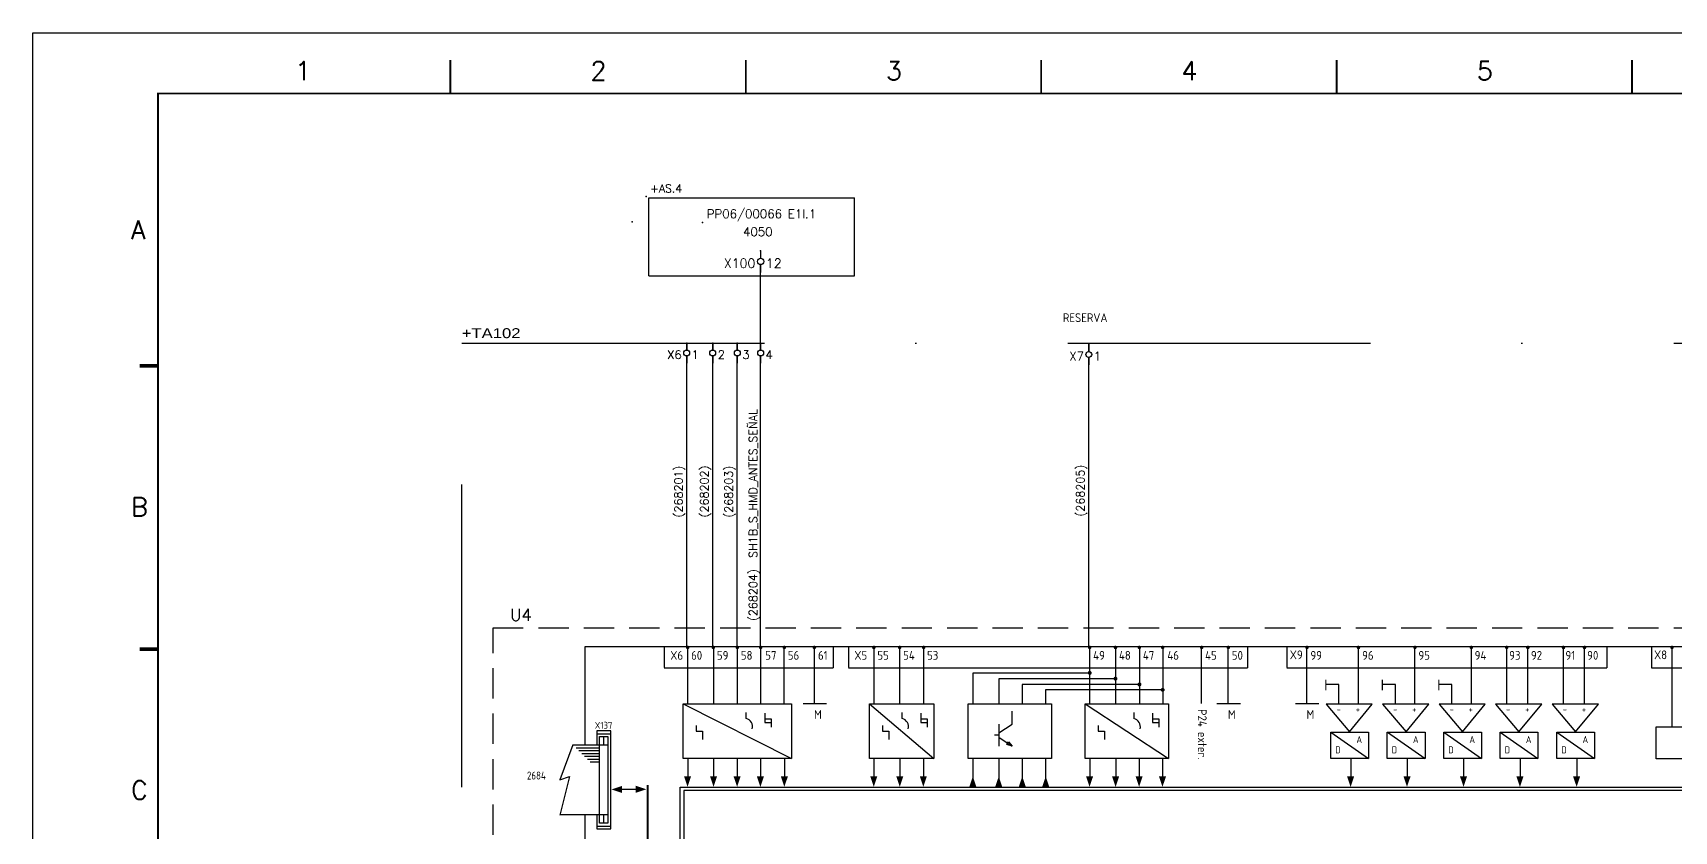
# Model space of a CAD drawing. Extents: x -25 to 1044, y -25744 to 292.
# Drawn here: x 252.2 to 523.3, y -12762.7 to -12630.8 of the extents above; entities that cross this region are included whole.
import ezdxf
from ezdxf.enums import TextEntityAlignment as Align

# ---------------------------------------------------------------- set-up
doc = ezdxf.new("R2010")
doc.units = 0
doc.header["$LTSCALE"] = 10
doc.header["$MEASUREMENT"] = 0
for name, pattern in [('DASHDOT', [1, 0.5, -0.25, 0, -0.25]), ('DASHED', [0.75, 0.5, -0.25]), ('LTY1', [0])]:
    doc.linetypes.add(name, pattern=pattern)
doc.layers.get('0').update_dxf_attribs({"linetype": 'CONTINUOUS'})
for name, color, linetype in [('1', 7, 'CONTINUOUS'), ('10', 5, 'CONTINUOUS'), ('2', 7, 'CONTINUOUS'), ('3', 8, 'CONTINUOUS'), ('8', 1, 'CONTINUOUS'), ('9', 6, 'CONTINUOUS'), ('ATRIBUTOS', 6, 'CONTINUOUS'), ('DIBUJO', 7, 'CONTINUOUS'), ('NODE', 7, 'CONTINUOUS')]:
    doc.layers.add(name, color=color, linetype=linetype)
doc.styles.add('DIN', font='DIN.shx', dxfattribs={"width": 0.85})
doc.styles.add('HELVETICA', font='HELV.SHX')
doc.styles.add('ISO', font='ISO')
doc.styles.add('ROMANS', font='romans')
doc.styles.get("Standard").update_dxf_attribs({"font": 'simplex'})

# ---------------------------------------------------------------- blocks, each defined once
blk = doc.blocks.new('ITEM')
at = {"layer": 'ATRIBUTOS', "style": 'HELVETICA', "width": 1.2}
blk.add_attdef('ITEM', (0, 1.25), '', height=2.5, dxfattribs=at)
blk = doc.blocks.new('NOD', base_point=(237.5, 170))
at = {"layer": 'NODE'}
blk.add_point((237.5, 170), dxfattribs=at)
blk = doc.blocks.new('PAGINA')
at = {"layer": '2'}
blk.add_blockref('NOD', (-1, -1), dxfattribs=at)
at = {"layer": '8', "style": 'ROMANS'}
blk.add_attdef('NPA', (0, -4.325), '', height=2, dxfattribs=at)
at = {"layer": '9', "style": 'ROMANS'}
blk.add_attdef('NP', (0, 0), '', height=2, dxfattribs=at)
blk = doc.blocks.new('$$PLD12C')
for p, q in [((0, 2.5), (0, 0.75)), ((0, -0.75), (0, -2.5))]:
    blk.add_line(p, q)
at = {"layer": '2'}
blk.add_circle((0, 0), 0.75, dxfattribs=at)
for p in [(0, 2.5), (0, -2.5)]:
    blk.add_blockref('NOD', p, dxfattribs=at)
at = {"layer": '8'}
blk.add_attdef('*A', (1.25, -1.5), '', height=2.15, dxfattribs=at)
at = {"layer": '9'}
blk.add_attdef('ID', text='', height=2.15, dxfattribs=at).set_placement((-1.25, -1.5), align=Align.RIGHT)
blk = doc.blocks.new('newcajec')
at = {"layer": '1'}
for points in [[(47.5, 272.5, 0.3, 0.3, 0), (47.5, 277.91, 0.3, 0.3, 0)], [(95.5, 272.5, 0.3, 0.3, 0), (95.5, 277.91, 0.3, 0.3, 0)], [(143.5, 272.5, 0.3, 0.3, 0), (143.5, 277.91, 0.3, 0.3, 0)], [(191.5, 272.5, 0.3, 0.3, 0), (191.5, 277.91, 0.3, 0.3, 0)], [(239.5, 272.5, 0.3, 0.3, 0), (239.5, 277.91, 0.3, 0.3, 0)], [(-2.99, 228.23, 0.6, 0.6, 0), (-0.18, 228.23, 0.6, 0.6, 0)], [(-2.99, 182.23, 0.6, 0.6, 0), (-0.18, 182.23, 0.6, 0.6, 0)]]:
    blk.add_lwpolyline(points, format="xyseb", dxfattribs=at)
at = {"layer": '1', "const_width": 0.3}
blk.add_lwpolyline([(0, 0), (0, 272.5), (383, 272.5), (383, 0)], close=True, dxfattribs=at)
at = {"layer": '1', "style": 'ROMANS'}
for s, p in [('1', (22.29, 274.68)), ('2', (70.29, 274.68)), ('3', (118.29, 274.68)), ('4', (166.29, 274.68)), ('5', (214.29, 274.68)), ('A', (-4.37, 248.84)), ('B', (-4.37, 203.84)), ('C', (-4.37, 157.84))]:
    blk.add_text(s, height=3, dxfattribs=at).set_placement(p)
at = {"layer": '10', "style": 'ROMANS'}
for tag, p in [('REV41', (3.5, 18.74)), ('REV43', (77.7, 18.74)), ('REV31', (3.5, 14.58)), ('REV33', (77.7, 14.58)), ('REV21', (3.5, 10.42)), ('REV23', (77.7, 10.42)), ('REV11', (3.5, 6.27)), ('REV13', (77.7, 6.27))]:
    blk.add_attdef(tag, text='', height=2.5, dxfattribs=at).set_placement(p, align=Align.MIDDLE)
for tag, p, height in [('REV42', (8, 17.49), 2.5), ('DOCUMENTTYPE', (216.43, 16.8), 2.5), ('NOTA', (305.32, 15.8), 3), ('SHEETNAME1', (100.5, 15.83), 2.5), ('DESIGNCHECK', (180.74, 14.83), 2.5), ('REV32', (8, 13.33), 2.5), ('SHEETNAME2', (100.5, 11.67), 2.5), ('OBJECT', (216.43, 12.4), 2.5), ('REV22', (8, 9.17), 2.5), ('ORDER', (305.32, 7.3), 4.5), ('SHEETNAME3', (100.5, 7.51), 2.5), ('DRAWINGCHECK', (180.53, 7.71), 2.5), ('CUSTOMER', (216.43, 8.08), 2.5), ('REV12', (8, 5.01), 2.5), ('SHEETNAME4', (100.5, 3.35), 2.5), ('DOCUMENT_ID', (305.32, 0.93), 4.4), ('USER', (180.63, 0.71), 2.5), ('DEPARTMENT', (271.93, 1.05), 2.5)]:
    blk.add_attdef(tag, p, '', height=height, dxfattribs=at)
for tag, width, p, p2 in [('REV44', 1.221199, (84.53, 17.49), (98.48, 17.49)), ('REV34', 1.221199, (84.53, 13.33), (98.48, 13.33)), ('REV24', 1.221199, (84.53, 9.17), (98.48, 9.17)), ('REV14', 1.221199, (84.53, 5.01), (98.48, 5.01)), ('CREATED2', 7.039915, (282.71, 1.05), (301.14, 1.05))]:
    blk.add_attdef(tag, text='', height=2.5, dxfattribs=dict(at, width=width)).set_placement(p, p2, align=Align.FIT)
for tag, p in [('SHEET', (382, 7.43)), ('NEXTSHEET', (382, 0.5))]:
    blk.add_attdef(tag, text='', height=2.5, dxfattribs=at).set_placement(p, align=Align.RIGHT)

msp = doc.modelspace()

# ---------------------------------------------------------------- linework, layer by layer
at = {"linetype": 'DASHED'}
for p, q in [((328.2, -12729.06), (623.33, -12729.06)), ((328.2, -12800.75), (328.2, -12729.06))]:
    msp.add_line(p, q, dxfattribs=at)
for p, q in [((608.79, -12732.24), (343.38, -12732.24)), ((360.34, -12732.32), (360.34, -12741.57)), ((364.6, -12732.32), (364.6, -12741.57)), ((368.55, -12732.32), (368.55, -12741.57)), ((372.4, -12732.32), (372.4, -12741.57)), ((376.31, -12741.59), (376.31, -12732.32)), ((381.29, -12741.59), (381.29, -12732.32)), ((391.1, -12732.32), (391.1, -12741.57)), ((395.36, -12732.32), (395.36, -12741.57)), ((399.31, -12732.32), (399.31, -12741.57)), ((426.74, -12732.32), (426.74, -12741.57)), ((431, -12732.32), (431, -12741.57)), ((434.96, -12732.32), (434.96, -12741.57)), ((438.81, -12732.32), (438.81, -12741.57)), ((445.23, -12741.59), (445.23, -12732.32)), ((449.64, -12741.59), (449.64, -12732.32)), ((462.62, -12741.59), (462.62, -12732.32)), ((471.13, -12741.59), (471.13, -12732.32)), ((480.46, -12741.59), (480.46, -12732.32)), ((489.79, -12741.59), (489.79, -12732.32)), ((495.63, -12741.59), (495.63, -12732.32)), ((499.11, -12741.59), (499.11, -12732.32)), ((504.99, -12741.59), (504.99, -12732.32)), ((508.47, -12741.59), (508.47, -12732.32)), ((522.94, -12745.3), (522.94, -12732.32)), ((407.44, -12736.55), (407.44, -12741.57)), ((411.73, -12737.49), (411.73, -12741.57)), ((415.62, -12738.45), (415.62, -12741.57)), ((419.47, -12739.32), (419.47, -12741.57)), ((473.42, -12741.68), (465.79, -12741.68)), ((465.79, -12741.68), (469.68, -12746.26)), ((469.68, -12746.26), (473.42, -12741.68)), ((482.75, -12741.68), (475.12, -12741.68)), ((475.12, -12741.68), (479, -12746.26)), ((479, -12746.26), (482.75, -12741.68)), ((492.07, -12741.68), (484.44, -12741.68)), ((484.44, -12741.68), (488.33, -12746.26)), ((488.33, -12746.26), (492.07, -12741.68)), ((501.4, -12741.68), (493.77, -12741.68)), ((493.77, -12741.68), (497.65, -12746.26)), ((497.65, -12746.26), (501.4, -12741.68)), ((510.76, -12741.68), (503.13, -12741.68)), ((503.13, -12741.68), (507.01, -12746.26)), ((507.01, -12746.26), (510.76, -12741.68)), ((345.33, -12746.1), (345.33, -12748.41)), ((347.64, -12746.1), (345.33, -12746.1)), ((347.64, -12762.29), (347.64, -12746.1)), ((341.36, -12748.41), (347.2, -12748.41)), ((345.8, -12748.95), (341.93, -12748.95)), ((345.33, -12746.57), (347.64, -12746.57)), ((345.79, -12761.36), (345.79, -12747.03)), ((345.79, -12747.03), (347.18, -12747.03)), ((347.18, -12747.03), (347.18, -12761.36)), ((345.77, -12749.41), (342.39, -12749.41)), ((345.73, -12749.88), (342.85, -12749.88)), ((345.69, -12750.34), (343.31, -12750.34)), ((345.66, -12750.8), (343.78, -12750.8)), ((345.62, -12751.26), (344.24, -12751.26)), ((360.35, -12750.67), (360.35, -12754.09)), ((364.64, -12750.67), (364.64, -12754.09)), ((368.53, -12750.67), (368.53, -12754.09)), ((372.38, -12750.67), (372.38, -12754.09)), ((376.34, -12750.67), (376.34, -12754.09)), ((391.11, -12750.67), (391.11, -12754.09)), ((395.41, -12750.67), (395.41, -12754.09)), ((399.29, -12750.67), (399.29, -12754.09)), ((407.44, -12750.67), (407.44, -12754.09)), ((411.73, -12750.67), (411.73, -12754.09)), ((415.62, -12750.67), (415.62, -12754.09)), ((419.47, -12750.67), (419.47, -12754.09)), ((426.75, -12750.67), (426.75, -12754.09)), ((431.05, -12750.67), (431.05, -12754.09)), ((434.93, -12750.67), (434.93, -12754.09)), ((438.79, -12750.67), (438.79, -12754.09)), ((469.86, -12750.67), (469.86, -12754.09)), ((479.18, -12750.67), (479.18, -12754.09)), ((488.51, -12750.67), (488.51, -12754.09)), ((497.83, -12750.67), (497.83, -12754.09)), ((507.2, -12750.67), (507.2, -12754.09)), ((339.24, -12759.93), (347.2, -12759.93)), ((345.33, -12759.98), (345.33, -12762.29)), ((345.33, -12761.83), (347.64, -12761.83)), ((345.33, -12762.29), (347.64, -12762.29)), ((347.18, -12761.36), (345.79, -12761.36))]:
    msp.add_line(p, q)
at = {"color": 3}
for p, q in [((356.45, -12732.32), (356.45, -12735.63)), ((384.38, -12732.32), (384.38, -12735.67)), ((386.89, -12732.32), (386.89, -12735.63)), ((452.8, -12732.32), (452.8, -12735.67)), ((459.33, -12732.32), (459.33, -12735.63)), ((512.15, -12732.32), (512.15, -12735.67)), ((519.53, -12732.32), (519.53, -12735.67)), ((356.45, -12735.67), (379.4, -12735.67)), ((378.98, -12735.67), (384.38, -12735.67)), ((386.89, -12735.67), (403.61, -12735.67)), ((400.49, -12735.67), (442.57, -12735.67)), ((440.55, -12735.67), (449.03, -12735.67)), ((448.18, -12735.67), (452.8, -12735.67)), ((459.33, -12735.67), (486.99, -12735.67)), ((484.98, -12735.67), (493.45, -12735.67)), ((492.6, -12735.67), (512.15, -12735.67)), ((519.53, -12735.67), (535.47, -12735.67)), ((359.12, -12755.37), (584.62, -12755.37)), ((359.12, -12772.58), (359.12, -12755.37)), ((584.04, -12755.95), (359.7, -12755.95)), ((359.7, -12755.95), (359.7, -12772))]:
    msp.add_line(p, q, dxfattribs=at)
at = {"linetype": 'LTY1'}
for p, q in [((413.92, -12744.99), (413.92, -12742.85)), ((411.75, -12744.99), (411.75, -12748.61)), ((411.75, -12746.44), (413.92, -12744.99)), ((411.75, -12746.81), (411.03, -12746.81)), ((411.75, -12747.16), (413.92, -12748.61)), ((413.05, -12748.32), (413.34, -12747.88)), ((413.92, -12748.61), (413.05, -12748.32)), ((413.34, -12747.88), (413.92, -12748.61))]:
    msp.add_line(p, q, dxfattribs=at)
at = {"linetype": 'Continuous'}
for p, q in [((341.36, -12748.41), (339.26, -12754.2)), ((340.81, -12753.62), (339.26, -12759.99)), ((339.26, -12754.2), (340.81, -12753.62))]:
    msp.add_line(p, q, dxfattribs=at)
for points in [[(360.19, -12732.32, 0.289, 0.289, 1), (360.48, -12732.32, 0.289, 0.289, 1)], [(364.45, -12732.32, 0.289, 0.289, 1), (364.74, -12732.32, 0.289, 0.289, 1)], [(368.41, -12732.32, 0.289, 0.289, 1), (368.7, -12732.32, 0.289, 0.289, 1)], [(372.26, -12732.32, 0.289, 0.289, 1), (372.55, -12732.32, 0.289, 0.289, 1)], [(376.16, -12732.32, 0.289, 0.289, 1), (376.45, -12732.32, 0.289, 0.289, 1)], [(381.14, -12732.32, 0.289, 0.289, 1), (381.43, -12732.32, 0.289, 0.289, 1)], [(390.96, -12732.32, 0.289, 0.289, 1), (391.25, -12732.32, 0.289, 0.289, 1)], [(395.21, -12732.32, 0.289, 0.289, 1), (395.5, -12732.32, 0.289, 0.289, 1)], [(399.17, -12732.32, 0.289, 0.289, 1), (399.46, -12732.32, 0.289, 0.289, 1)], [(426.6, -12732.32, 0.289, 0.289, 1), (426.89, -12732.32, 0.289, 0.289, 1)], [(430.86, -12732.32, 0.289, 0.289, 1), (431.15, -12732.32, 0.289, 0.289, 1)], [(434.81, -12732.32, 0.289, 0.289, 1), (435.1, -12732.32, 0.289, 0.289, 1)], [(438.66, -12732.32, 0.289, 0.289, 1), (438.95, -12732.32, 0.289, 0.289, 1)], [(445.09, -12732.32, 0.289, 0.289, 1), (445.38, -12732.32, 0.289, 0.289, 1)], [(449.5, -12732.32, 0.289, 0.289, 1), (449.79, -12732.32, 0.289, 0.289, 1)], [(462.48, -12732.32, 0.289, 0.289, 1), (462.77, -12732.32, 0.289, 0.289, 1)], [(470.99, -12732.32, 0.289, 0.289, 1), (471.28, -12732.32, 0.289, 0.289, 1)], [(480.32, -12732.32, 0.289, 0.289, 1), (480.6, -12732.32, 0.289, 0.289, 1)], [(489.64, -12732.32, 0.289, 0.289, 1), (489.93, -12732.32, 0.289, 0.289, 1)], [(495.49, -12732.32, 0.289, 0.289, 1), (495.77, -12732.32, 0.289, 0.289, 1)], [(498.97, -12732.32, 0.289, 0.289, 1), (499.26, -12732.32, 0.289, 0.289, 1)], [(504.85, -12732.32, 0.289, 0.289, 1), (505.14, -12732.32, 0.289, 0.289, 1)], [(508.33, -12732.32, 0.289, 0.289, 1), (508.62, -12732.32, 0.289, 0.289, 1)], [(522.79, -12732.32, 0.289, 0.289, 1), (523.08, -12732.32, 0.289, 0.289, 1)]]:
    msp.add_lwpolyline(points, format="xyseb", close=True)
for points in [[(346.49, -12747.03, 0.231, 0.231, 0), (346.49, -12748.41, 0.231, 0.231, 0)], [(360.33, -12755.34, 0, 1.16, 0), (360.33, -12753.61, 1.16, 1.16, 0)], [(364.62, -12755.34, 0, 1.16, 0), (364.62, -12753.61, 1.16, 1.16, 0)], [(368.51, -12755.34, 0, 1.16, 0), (368.51, -12753.61, 1.16, 1.16, 0)], [(372.36, -12755.34, 0, 1.16, 0), (372.36, -12753.61, 1.16, 1.16, 0)], [(376.32, -12755.34, 0, 1.16, 0), (376.32, -12753.61, 1.16, 1.16, 0)], [(391.09, -12755.34, 0, 1.16, 0), (391.09, -12753.61, 1.16, 1.16, 0)], [(395.38, -12755.34, 0, 1.16, 0), (395.38, -12753.61, 1.16, 1.16, 0)], [(399.27, -12755.34, 0, 1.16, 0), (399.27, -12753.61, 1.16, 1.16, 0)], [(407.44, -12753.61, 0, 1.16, 0), (407.44, -12755.34, 1.16, 1.16, 0)], [(411.73, -12753.61, 0, 1.16, 0), (411.73, -12755.34, 1.16, 1.16, 0)], [(415.62, -12753.61, 0, 1.16, 0), (415.62, -12755.34, 1.16, 1.16, 0)], [(419.49, -12753.61, 0, 1.16, 0), (419.49, -12755.34, 1.16, 1.16, 0)], [(426.73, -12755.34, 0, 1.16, 0), (426.73, -12753.61, 1.16, 1.16, 0)], [(431.03, -12755.34, 0, 1.16, 0), (431.03, -12753.61, 1.16, 1.16, 0)], [(434.91, -12755.34, 0, 1.16, 0), (434.91, -12753.61, 1.16, 1.16, 0)], [(438.77, -12755.34, 0, 1.16, 0), (438.77, -12753.61, 1.16, 1.16, 0)], [(469.84, -12755.34, 0, 1.16, 0), (469.84, -12753.61, 1.16, 1.16, 0)], [(479.16, -12755.34, 0, 1.16, 0), (479.16, -12753.61, 1.16, 1.16, 0)], [(488.49, -12755.34, 0, 1.16, 0), (488.49, -12753.61, 1.16, 1.16, 0)], [(497.81, -12755.34, 0, 1.16, 0), (497.81, -12753.61, 1.16, 1.16, 0)], [(507.17, -12755.34, 0, 1.16, 0), (507.17, -12753.61, 1.16, 1.16, 0)], [(347.77, -12755.76, 0, 1.16, 0), (349.51, -12755.76, 1.16, 1.16, 0)], [(353.51, -12755.74, 0, 1.16, 0), (351.77, -12755.74, 1.16, 1.16, 0)], [(353.74, -12755.04, 0.289, 0.289, 0), (353.74, -12773.42, 0.289, 0.289, 0)], [(346.49, -12759.98, 0.231, 0.231, 0), (346.49, -12761.36, 0.231, 0.231, 0)]]:
    msp.add_lwpolyline(points, format="xyseb")
at = {"layer": '2', "linetype": 'DASHDOT', "ltscale": 10}
for p, q in [((353.92, -12658.08), (387.92, -12658.08)), ((353.92, -12670.94), (353.92, -12658.08)), ((387.92, -12670.94), (387.92, -12658.08)), ((353.92, -12670.94), (387.92, -12670.94)), ((323.03, -12682.07), (633.07, -12682.07)), ((323.03, -12855.51), (323.03, -12682.07))]:
    msp.add_line(p, q, dxfattribs=at)
at = {"layer": '2'}
for p, q in [((426.77, -12736.55), (407.44, -12736.55)), ((431.03, -12737.49), (411.73, -12737.49)), ((434.94, -12738.45), (415.62, -12738.45)), ((438.79, -12739.32), (419.47, -12739.32)), ((467.92, -12738.44), (465.84, -12738.44)), ((467.92, -12741.67), (467.92, -12738.44)), ((477.25, -12738.44), (475.17, -12738.44)), ((477.25, -12741.67), (477.25, -12738.44)), ((486.57, -12738.44), (484.5, -12738.44)), ((486.57, -12741.67), (486.57, -12738.44)), ((359.61, -12741.64), (377.48, -12750.64)), ((369.97, -12743.08), (369.97, -12744.04)), ((373.09, -12743.17), (373.09, -12744.1)), ((390.37, -12741.64), (400.99, -12750.64)), ((395.73, -12743.08), (395.73, -12744.04)), ((398.85, -12743.17), (398.85, -12744.1)), ((426.01, -12741.64), (439.77, -12750.64)), ((434.02, -12743.08), (434.02, -12744.04)), ((437.14, -12743.17), (437.14, -12744.1)), ((361.76, -12745.23), (361.76, -12746.17)), ((361.76, -12746.17), (362.81, -12746.17)), ((362.81, -12746.17), (362.81, -12747.52)), ((373.09, -12744.1), (373.09, -12744.73)), ((373.09, -12744.1), (374.14, -12744.1)), ((373.09, -12744.73), (374.14, -12744.73)), ((374.14, -12744.1), (374.14, -12745.46)), ((392.52, -12745.23), (392.52, -12746.17)), ((392.52, -12746.17), (393.57, -12746.17)), ((393.57, -12746.17), (393.57, -12747.52)), ((398.85, -12744.1), (398.85, -12744.73)), ((398.85, -12744.1), (399.9, -12744.1)), ((398.85, -12744.73), (399.9, -12744.73)), ((399.9, -12744.1), (399.9, -12745.46)), ((428.16, -12745.23), (428.16, -12746.17)), ((428.16, -12746.17), (429.21, -12746.17)), ((429.21, -12746.17), (429.21, -12747.52)), ((437.14, -12744.1), (437.14, -12744.73)), ((437.14, -12744.1), (438.19, -12744.1)), ((437.14, -12744.73), (438.19, -12744.73)), ((438.19, -12744.1), (438.19, -12745.46)), ((466.58, -12746.3), (472.81, -12750.66)), ((475.91, -12746.3), (482.13, -12750.66)), ((485.24, -12746.3), (491.46, -12750.66)), ((494.56, -12746.3), (500.78, -12750.66)), ((503.92, -12746.3), (510.14, -12750.66)), ((349.53, -12755.74), (351.78, -12755.74))]:
    msp.add_line(p, q, dxfattribs=at)
at = {"layer": '2', "const_width": 0.296}
for points in [[(426.57, -12736.52, 1), (426.93, -12736.52, 1)], [(430.83, -12737.47, 1), (431.19, -12737.47, 1)], [(434.79, -12738.43, 1), (435.15, -12738.43, 1)], [(438.62, -12739.32, 1), (438.98, -12739.32, 1)]]:
    msp.add_lwpolyline(points, format="xyb", close=True, dxfattribs=at)
at = {"layer": '2', "const_width": 0.197}
for points in [[(465.76, -12737.62), (465.76, -12739.42)], [(475.09, -12737.62), (475.09, -12739.42)], [(484.41, -12737.62), (484.41, -12739.42)], [(379.38, -12741.61), (383.31, -12741.61)], [(447.73, -12741.61), (451.66, -12741.61)], [(460.71, -12741.61), (464.64, -12741.61)]]:
    msp.add_lwpolyline(points, dxfattribs=at)
at = {"layer": '2'}
for points in [[(359.6, -12741.64), (377.49, -12741.64), (377.49, -12750.66), (359.6, -12750.66)], [(390.36, -12741.64), (401, -12741.64), (401, -12750.66), (390.36, -12750.66)], [(406.69, -12741.64), (420.46, -12741.64), (420.46, -12750.66), (406.69, -12750.66)], [(426.01, -12741.64), (439.78, -12741.64), (439.78, -12750.66), (426.01, -12750.66)], [(466.58, -12746.3), (472.8, -12746.3), (472.8, -12750.66), (466.58, -12750.66)], [(475.9, -12746.3), (482.13, -12746.3), (482.13, -12750.66), (475.9, -12750.66)], [(485.23, -12746.3), (491.45, -12746.3), (491.45, -12750.66), (485.23, -12750.66)], [(494.56, -12746.3), (500.78, -12746.3), (500.78, -12750.66), (494.56, -12750.66)], [(503.92, -12746.3), (510.14, -12746.3), (510.14, -12750.66), (503.92, -12750.66)], [(520.32, -12745.43), (564.3, -12745.43), (564.3, -12750.7), (520.32, -12750.7)]]:
    msp.add_lwpolyline(points, close=True, dxfattribs=at)
for centre in [(369.7, -12745.4), (395.46, -12745.4), (433.75, -12745.4)]:
    msp.add_arc(centre, 1.37, 345.6888, 77.132, dxfattribs=at)
at = {"layer": '3', "color": 0}
for p, q in [((343.38, -12732.24), (343.38, -12748.41)), ((343.38, -12759.93), (343.38, -12769.26))]:
    msp.add_line(p, q, dxfattribs=at)
at = {"layer": 'DIBUJO'}
for p, q in [((372.4, -12679.96), (372.4, -12669.1)), ((372.4, -12670.94), (372.4, -12670.01)), ((372.4, -12682.07), (372.4, -12679.96)), ((360.19, -12683.21), (360.19, -12682.07)), ((364.48, -12683.21), (364.48, -12682.07)), ((368.55, -12683.21), (368.55, -12682.07)), ((372.4, -12683.21), (372.4, -12682.07)), ((426.6, -12683.46), (426.6, -12682.07)), ((360.19, -12732.32), (360.19, -12684.19)), ((364.48, -12732.24), (364.48, -12684.19)), ((368.55, -12732.47), (368.55, -12684.19)), ((372.4, -12732.47), (372.4, -12684.19)), ((426.6, -12732.32), (426.6, -12684.44))]:
    msp.add_line(p, q, dxfattribs=at)
msp.add_lwpolyline([(252.19, -12630.84), (672.19, -12630.84), (672.19, -12927.84), (252.19, -12927.84), (252.19, -12630.84)], dxfattribs=at)

# ---------------------------------------------------------------- block references
ref = msp.add_blockref('PAGINA', (354.14, -12657.19), dxfattribs=dict(xscale=0.6568639771137129, yscale=0.6568639771137129, zscale=0.6568639771137129))
ref.add_attrib('NP', '+AS.4', (354.14, -12657.19), dxfattribs={"layer": '9', "height": 1.314, "style": 'ROMANS'})
ref = msp.add_blockref('PAGINA', (351.88, -12661.32), dxfattribs=dict(xscale=0.710186072823133, yscale=0.710186072823133, zscale=0.710186072823133))
ref.add_attrib('NPA', '4050', (369.5, -12664.39), dxfattribs={"layer": '8', "height": 1.42, "style": 'ROMANS'})
ref = msp.add_blockref('PAGINA', (363.5, -12661.44), dxfattribs=dict(xscale=0.710186072823133, yscale=0.710186072823133, zscale=0.710186072823133))
ref.add_attrib('NP', 'PP06/00066 E1I.1', (363.5, -12661.44), dxfattribs={"layer": '9', "height": 1.4204, "style": 'ROMANS'})
at = {"layer": '2', "color": 7, "xscale": 1.016513761467887, "yscale": 1.016513761467887, "zscale": 1.016513761467887}
msp.add_blockref('newcajec', (272.87, -12917.84), dxfattribs=at)
at = {"layer": '2', "color": 7}
for p, xscale, yscale, zscale, values in [((372.4, -12668.58), 0.7041944614641056, 0.7041944614641056, 0.7041944614641056, {'ID': 'X100', '*A': '12'}), ((360.19, -12683.7), 0.6513222271171354, 0.6513222271171354, 0.6513222271171354, {'ID': 'X6', '*A': '1'}), ((364.48, -12683.7), 0.6513222271171354, 0.6513222271171354, 0.6513222271171354, {'*A': '2'}), ((368.55, -12683.7), 0.6513222271171354, 0.6513222271171354, 0.6513222271171354, {'*A': '3'}), ((372.4, -12683.7), 0.6513222271171354, 0.6513222271171354, 0.6513222271171354, {'*A': '4'}), ((426.6, -12683.95), 0.6513222271171354, 0.6513222271171354, 0.6513222271171354, {'ID': 'X7', '*A': '1'})]:
    msp.add_blockref('$$PLD12C', p, dxfattribs=dict(at, xscale=xscale, yscale=yscale, zscale=zscale)).add_auto_attribs(values)
at = {"layer": 'DIBUJO', "xscale": 0.6568639771137129, "yscale": 0.6568639771137129, "zscale": 0.6568639771137129}
msp.add_blockref('ITEM', (323.03, -12682.07), dxfattribs=at).add_auto_attribs({'ITEM': '+TA102'})

# ---------------------------------------------------------------- texts
at = {"style": 'ISO'}
for s, height, p in [('RESERVA', 1.445, (422.32, -12678.59)), ('X6', 1.445, (357.48, -12734.35)), ('60', 1.445, (360.92, -12734.35)), ('59', 1.445, (365.18, -12734.35)), ('58', 1.445, (369.13, -12734.35)), ('57', 1.445, (373.16, -12734.35)), ('56', 1.445, (376.89, -12734.35)), ('61', 1.445, (381.87, -12734.35)), ('X5', 1.445, (387.88, -12734.35)), ('55', 1.445, (391.68, -12734.35)), ('54', 1.445, (395.94, -12734.35)), ('53', 1.445, (399.89, -12734.35)), ('49', 1.445, (427.32, -12734.35)), ('48', 1.445, (431.58, -12734.35)), ('47', 1.445, (435.53, -12734.35)), ('46', 1.445, (439.57, -12734.35)), ('45', 1.445, (445.81, -12734.35)), ('50', 1.445, (450.22, -12734.35)), ('X9', 1.445, (459.8, -12734.26)), ('99', 1.445, (463.2, -12734.35)), ('96', 1.445, (471.74, -12734.35)), ('95', 1.445, (481.04, -12734.35)), ('94', 1.445, (490.33, -12734.35)), ('93', 1.445, (496.03, -12734.35)), ('92', 1.445, (499.62, -12734.35)), ('91', 1.445, (505.32, -12734.35)), ('90', 1.445, (508.91, -12734.35)), ('X8', 1.445, (519.96, -12734.26)), ('M', 1.45, (381.23, -12744.12)), ('M', 1.45, (449.58, -12744.12)), ('M', 1.45, (462.56, -12744.12)), ('-', 1.16, (467.53, -12743.09)), ('+', 1.16, (470.68, -12743.09)), ('-', 1.16, (476.86, -12743.09)), ('+', 1.16, (480, -12743.09)), ('-', 1.16, (486.19, -12743.09)), ('+', 1.16, (489.33, -12743.09)), ('-', 1.16, (495.51, -12743.09)), ('+', 1.16, (498.65, -12743.09)), ('-', 1.16, (504.87, -12743.09)), ('+', 1.16, (508.02, -12743.09)), ('D', 1.16, (467.31, -12749.81)), ('A', 1.16, (470.8, -12748.11)), ('D', 1.16, (476.63, -12749.81)), ('A', 1.16, (480.13, -12748.11)), ('D', 1.16, (485.96, -12749.81)), ('A', 1.16, (489.45, -12748.11)), ('D', 1.16, (495.29, -12749.81)), ('A', 1.16, (498.78, -12748.11)), ('D', 1.16, (504.65, -12749.81)), ('A', 1.16, (508.14, -12748.11))]:
    msp.add_text(s, height=height, dxfattribs=at).set_placement(p)
msp.add_text('P24 exter.', height=1.445, rotation=270, dxfattribs=at).set_placement((444.62, -12742.49))
msp.add_text('X137', height=1.156, dxfattribs=at).set_placement((346.46, -12745.76), align=Align.CENTER)
at = {"color": 1, "style": 'DIN', "width": 0.85}
msp.add_text('2684', height=1.314, dxfattribs=at).set_placement((336.92, -12754.13), align=Align.RIGHT)
at = {"layer": '2', "color": 6}
for s, height, p in [('(268204)  SH1B_S_HMD_ANTES_SEÑAL', 1.3501, (371.82, -12727.96)), ('(268201)', 1.35, (359.5, -12710.86)), ('(268202)', 1.35, (363.78, -12710.85)), ('(268203)', 1.35, (367.8, -12710.89)), ('(268205)', 1.35, (425.88, -12710.72))]:
    msp.add_text(s, height=height, rotation=90, dxfattribs=at).set_placement(p)
msp.add_text('U4', height=1.971, dxfattribs=at).set_placement((331.04, -12727.93))

doc.saveas('drawing.dxf')
